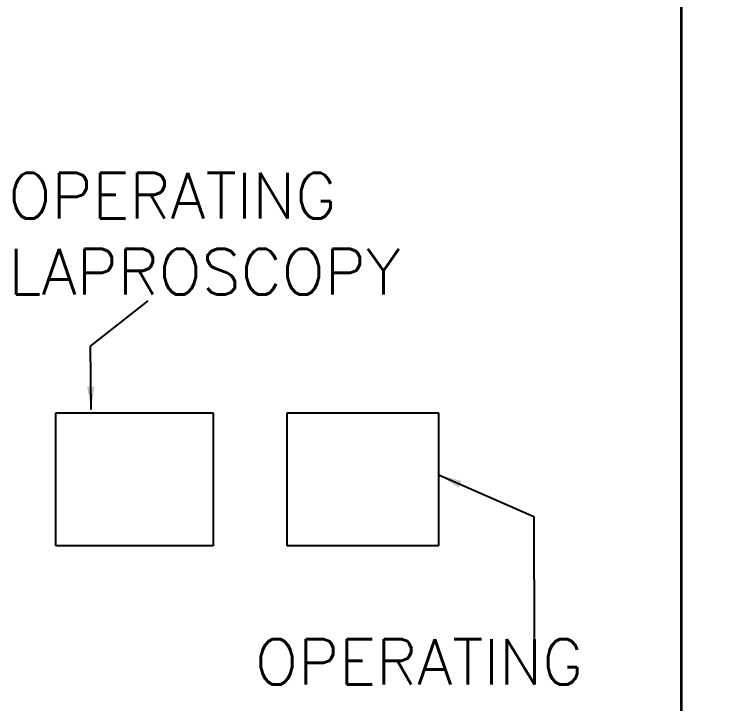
# Model space of a CAD drawing. Extents: x 3485972 to 3601240, y -625657 to -591207.
# Drawn here: x 3499647 to 3501200, y -608418 to -606905 of the extents above; entities that cross this region are included whole.
import ezdxf

# ---------------------------------------------------------------- set-up
doc = ezdxf.new("R2010")
doc.units = 0
doc.header["$LTSCALE"] = 6
doc.header["$MEASUREMENT"] = 0
doc.layers.get('0').update_dxf_attribs({"linetype": 'CONTINUOUS'})
doc.layers.add('equipment desc', color=211, linetype='CONTINUOUS')
for name, color, linetype, lineweight in [('medical equipment', 171, 'CONTINUOUS', 25), ('WALL', 8, 'CONTINUOUS', 35), ('WIN', 151, 'CONTINUOUS', 9)]:
    doc.layers.add(name, color=color, linetype=linetype, lineweight=lineweight)
doc.styles.add('ARIAL', font='arial.ttf')
doc.styles.get("Standard").update_dxf_attribs({"font": 'SIMPLEX'})
doc.dimstyles.new('TEXT', dxfattribs={"dimscale": 0, "dimtxt": 500, "dimasz": 100, "dimexe": 75, "dimexo": 100, "dimgap": 50, "dimtad": 0, "dimdec": 0, "dimzin": 0, "dimdsep": 46, "dimtxsty": 'ARIAL', "dimblk": 'OBLIQUE', "dimcen": 0.09, "dimdle": 100, "dimclrd": 256, "dimclre": 256, "dimclrt": 6, "dimadec": 0, "dimazin": 0, "dimtfac": 1, "dimtdec": 0, "dimtofl": 0, "dimtmove": 2, "dimatfit": 3, "dimfxl": 1, "dimfrac": 2, "dimtolj": 1, "dimtzin": 0, "dimarcsym": 0})

# ---------------------------------------------------------------- blocks, each defined once
blk = doc.blocks.new('_Oblique')
at = {"color": 0, "linetype": 'ByBlock', "lineweight": -2}
blk.add_line((-0.5, -0.5), (0.5, 0.5), dxfattribs=at)

msp = doc.modelspace()

# ---------------------------------------------------------------- linework, layer by layer
at = {"layer": 'medical equipment', "linetype": 'ByBlock'}
for p, q in [((3499738.5, -607779.2), (3500083.8, -607779.2)), ((3499738.5, -608071), (3499738.5, -607779.2)), ((3500083.8, -607779.2), (3500083.8, -608071)), ((3500246.5, -607779.2), (3500578.2, -607779.2)), ((3500246.5, -608071), (3500246.5, -607779.2)), ((3500578.2, -607779.2), (3500578.2, -608071)), ((3500083.8, -608071), (3499738.5, -608071)), ((3500578.2, -608071), (3500246.5, -608071))]:
    msp.add_line(p, q, dxfattribs=at)
at = {"layer": 'WALL', "linetype": 'ByBlock'}
msp.add_line((3501110.7, -605535), (3501110.7, -612020), dxfattribs=at)

# ---------------------------------------------------------------- texts
at = {"layer": 'equipment desc', "linetype": 'ByBlock', "char_height": 100, "attachment_point": 1}
for s, insert in [('OPERATING LAPROSCOPY', (3499634.3, -607253.4)), ('OPERATING HYSTEROSCOPY', (3500175.6, -608275.6))]:
    msp.add_mtext_dynamic_manual_height_columns(s, width=694.701, gutter_width=10, heights=[0], dxfattribs=dict(at, insert=insert))

# ---------------------------------------------------------------- leaders
at = {"layer": 'WIN', "color": 8, "linetype": 'Continuous'}
for points in [[(3499815.8, -607772.4), (3499815, -607633.4), (3499940.9, -607533.6)], [(3500580.3, -607916.5), (3500787.4, -608007.1), (3500787.9, -608283.4)]]:
    msp.add_leader(points, dimstyle='TEXT', override={"dimscale": 1, "dimtxt": 200, "dimasz": 50, "dimfxl": 0.18}, dxfattribs=at)

doc.saveas('drawing.dxf')
